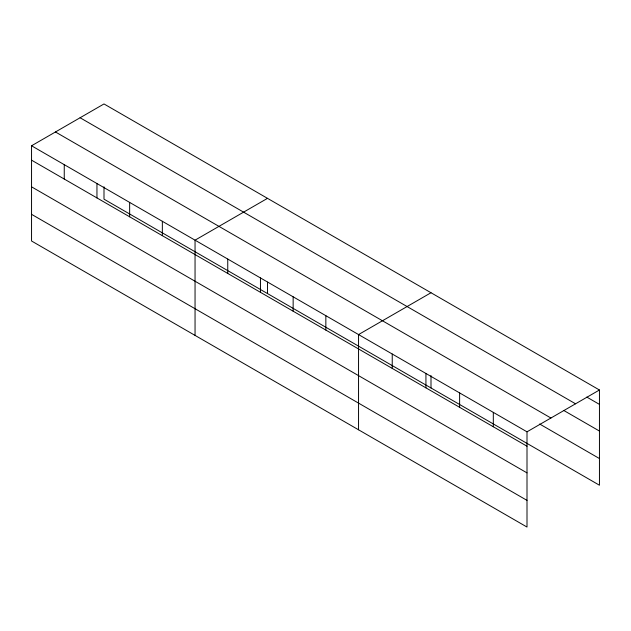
<?xml version="1.0" encoding="UTF-8"?>
<svg xmlns="http://www.w3.org/2000/svg" width="631" height="631" viewBox="0 0 631 631"><rect width="100%" height="100%" fill="white"/><g stroke="black" fill="none" stroke-linecap="round" stroke-linejoin="round"><path stroke-width="0.95" d="M527.003 472.887L527.003 431.825L31.55 145.777L31.55 241.003L527.003 527.051L527.003 472.887L31.55 186.839M103.997 186.792L103.997 199.175L599.45 485.223L599.45 389.997L103.997 103.949L31.55 145.777M267.497 198.347L195.05 240.174L195.05 335.4M430.997 292.745L358.55 334.572L358.55 429.79M527.003 431.825L599.45 389.997M586.814 397.088L599.45 404.384M80.09 117.752L575.543 403.801M564.075 410.639L599.45 431.06M55.457 131.974L550.91 418.022M539.647 424.016L599.45 458.548M31.55 160.164L527.003 446.212M31.55 214.327L527.003 500.375M493.316 412.374L493.316 426.761M459.62 392.924L459.62 407.31M430.997 375.579L430.997 387.97M425.933 373.473L425.933 387.86M392.237 354.023L392.237 368.409M325.848 315.689L325.848 330.076M293.147 296.807L293.147 311.193M267.497 282.136L267.497 293.573M260.453 277.932L260.453 292.319M227.752 259.049L227.752 273.436M162.348 221.292L162.348 235.678M129.647 202.417L129.647 216.804M96.953 183.534L96.953 197.921M64.252 164.659L64.252 179.038"/></g></svg>
